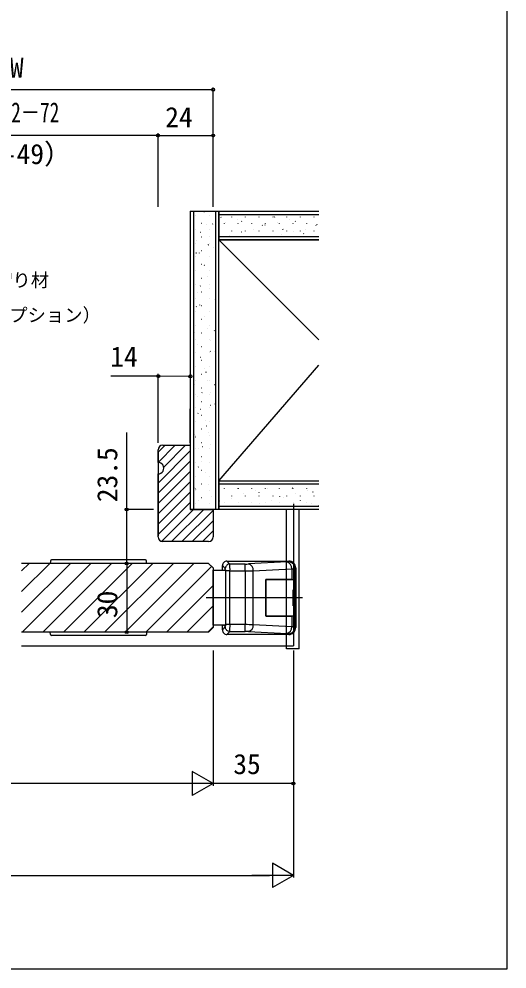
# Model space of a CAD drawing. Units: millimetres, scale not verified. Extents: x -525 to 525, y -784 to 780.
# Drawn here: x 312.3 to 525.1, y -783.5 to -369.4 of the extents above; entities that cross this region are included whole.
import ezdxf
from ezdxf.enums import TextEntityAlignment as Align

# ---------------------------------------------------------------- set-up
doc = ezdxf.new("R2010")
doc.units = ezdxf.units.MM
doc.header["$LTSCALE"] = 4
for name, color, linetype in [('0-4_YKK_12', 2, 'Continuous'), ('0-5_YKK_13', 4, 'Continuous'), ('0-7_YKK_D', 6, 'Continuous'), ('0-8_YKK_ZWAK', 7, 'Continuous'), ('0-9_YSS_K', 3, 'Continuous'), ('0-A_YSS_KE', 3, 'Continuous')]:
    doc.layers.add(name, color=color, linetype=linetype)
doc.styles.add('ＭＳ ゴシック', font='')
doc.styles.get('ＭＳ ゴシック').set_extended_font_data('MS Gothic')

msp = doc.modelspace()

# ---------------------------------------------------------------- linework, layer by layer
at = {"layer": '0-4_YKK_12'}
for p, q in [((431.998, -580.672), (431.998, -642.672)), ((394.998, -606.672), (313.492, -606.668)), ((313.492, -609.959), (316.782, -606.668)), ((313.492, -618.939), (325.762, -606.668)), ((313.492, -627.919), (334.743, -606.668)), ((313.723, -636.668), (343.723, -606.668)), ((322.703, -636.668), (352.703, -606.668)), ((331.683, -636.668), (361.683, -606.668)), ((340.664, -636.668), (370.664, -606.668)), ((349.644, -636.668), (379.644, -606.668)), ((358.624, -636.668), (388.624, -606.668)), ((367.604, -636.668), (396.401, -607.872)), ((394.998, -606.672), (396.998, -608.672)), ((396.998, -608.672), (396.998, -634.672)), ((376.585, -636.668), (396.998, -616.254)), ((385.565, -636.668), (396.998, -625.235)), ((395.002, -636.668), (313.492, -636.668)), ((394.608, -636.605), (396.936, -634.278)), ((394.998, -636.672), (396.998, -634.672)), ((313.492, -642.672), (431.998, -642.672))]:
    msp.add_line(p, q, dxfattribs=at)
at = {"layer": '0-5_YKK_13'}
for p, q in [((428.998, -643.872), (428.998, -583.172)), ((434.498, -643.872), (434.498, -583.172)), ((326.061, -605.641), (325.998, -606.672)), ((367.436, -605.172), (326.56, -605.172)), ((367.998, -606.672), (367.935, -605.641)), ((400.998, -607.669), (402.29, -608.961)), ((400.998, -609.672), (400.998, -607.669)), ((404.288, -606.964), (402.995, -605.672)), ((402.995, -605.672), (430.002, -605.672)), ((410.927, -606.964), (404.288, -606.964)), ((410.927, -609.96), (410.927, -606.964)), ((429.105, -606.055), (412.341, -606.933)), ((430.002, -605.672), (429.688, -605.986)), ((432.684, -608.982), (432.998, -608.668)), ((432.998, -608.668), (432.998, -634.676)), ((396.998, -609.672), (402.34, -609.672)), ((401.758, -609.422), (402.308, -609.422)), ((401.758, -609.672), (401.758, -609.422)), ((402.308, -609.422), (402.308, -633.922)), ((404.337, -609.96), (410.927, -609.96)), ((404.337, -633.384), (404.337, -609.96)), ((410.927, -609.96), (410.927, -633.384)), ((414.463, -609.929), (431.226, -609.051)), ((414.463, -633.414), (414.463, -609.929)), ((431.226, -609.051), (431.226, -613.672)), ((432.684, -634.362), (432.684, -608.982)), ((419.998, -613.672), (419.998, -629.672)), ((431.226, -613.672), (419.998, -613.672)), ((419.998, -613.772), (431.051, -613.772)), ((419.998, -629.572), (419.998, -613.772)), ((431.051, -613.772), (432.139, -613.772)), ((431.226, -613.672), (432.369, -613.672)), ((432.139, -618.172), (432.139, -613.772)), ((432.369, -629.672), (432.369, -613.672)), ((435.998, -621.672), (393.93, -621.672)), ((404.337, -633.384), (402.34, -633.384)), ((410.927, -633.384), (404.337, -633.384)), ((410.927, -636.38), (410.927, -633.384)), ((431.226, -634.293), (414.463, -633.414)), ((419.998, -629.572), (431.051, -629.572)), ((419.998, -629.672), (431.226, -629.672)), ((431.051, -629.572), (432.139, -629.572)), ((431.226, -629.672), (431.226, -634.293)), ((432.369, -629.672), (431.226, -629.672)), ((326.061, -637.702), (325.998, -636.672)), ((367.998, -636.672), (367.935, -637.702)), ((400.998, -635.674), (400.998, -633.672)), ((402.29, -634.382), (400.998, -635.674)), ((402.995, -637.672), (404.288, -636.38)), ((430.002, -637.672), (402.995, -637.672)), ((404.288, -636.38), (410.927, -636.38)), ((412.341, -636.41), (429.105, -637.289)), ((429.688, -637.357), (430.002, -637.672)), ((432.998, -634.676), (432.684, -634.362)), ((367.436, -638.172), (326.56, -638.172)), ((434.498, -643.872), (428.998, -643.872))]:
    msp.add_line(p, q, dxfattribs=at)
for points in [[(404.288, -606.964), (403.941, -606.995), (403.606, -607.086), (403.291, -607.233), (403.006, -607.433), (402.76, -607.679), (402.56, -607.964), (402.412, -608.279), (402.322, -608.615), (402.29, -608.961)], [(432.684, -608.982), (432.652, -608.556), (432.561, -608.139), (432.411, -607.739), (432.205, -607.365), (431.949, -607.023), (431.647, -606.721), (431.305, -606.465), (430.93, -606.259), (430.531, -606.109), (430.114, -606.018), (429.688, -605.986)], [(402.34, -633.672), (396.998, -633.672), (396.998, -609.672)], [(404.337, -609.96), (402.34, -609.96), (402.34, -633.384)], [(431.914, -625.172), (431.914, -618.172), (432.139, -618.172)], [(432.139, -629.572), (432.139, -625.172), (431.914, -625.172)], [(402.308, -633.922), (401.758, -633.922), (401.758, -633.672)], [(404.288, -636.38), (403.941, -636.348), (403.606, -636.258), (403.291, -636.11), (403.006, -635.91), (402.76, -635.664), (402.56, -635.379), (402.412, -635.064), (402.322, -634.728), (402.29, -634.382)], [(429.688, -637.357), (430.114, -637.326), (430.531, -637.234), (430.93, -637.084), (431.305, -636.879), (431.647, -636.623), (431.949, -636.321), (432.205, -635.979), (432.411, -635.604), (432.561, -635.204), (432.652, -634.787), (432.684, -634.362)]]:
    msp.add_lwpolyline(points, dxfattribs=at)
for centre, radius, start, end in [((326.56, -605.672), 0.5, 90, 176.5), ((367.436, -605.672), 0.5, 3.5, 90), ((402.994, -607.668), 1.996, 89.96796, 180.03204), ((360.156, -609.194), 44.187, 359.00679, 2.8927), ((411.01, -578.186), 28.778, 269.83529, 272.65187), ((411.721, -609.621), 2.759, 353.59226, 77.01062), ((429.151, -603.934), 2.121, 268.75981, 284.66696), ((428.485, -608.743), 2.759, 353.59226, 77.01062), ((430.004, -608.666), 2.994, 359.96782, 90.03218), ((396.92, -609.729), 5.425, 357.55934, 8.13497), ((411.173, -434.722), 175.238, 269.91948, 271.07552), ((431.436, -597.996), 11.057, 268.9121, 276.47934), ((396.92, -633.615), 5.425, 351.86503, 2.44066), ((351.58, -634.007), 52.761, 357.42312, 0.67739), ((411.098, -817.354), 183.971, 88.95192, 90.05308), ((411.615, -633.647), 2.857, 284.72115, 4.67597), ((326.56, -637.672), 0.5, 183.5, 270), ((367.436, -637.672), 0.5, 270, 356.5), ((402.994, -635.676), 1.996, 179.96796, 270.03204), ((411.01, -665.158), 28.778, 87.34813, 90.16471), ((428.379, -634.526), 2.857, 284.72115, 4.67597), ((429.151, -639.41), 2.121, 75.33304, 91.24019), ((430.004, -634.678), 2.994, 269.96782, 0.03218), ((431.259, -649.119), 14.826, 84.48355, 90.12502)]:
    msp.add_arc(centre, radius, start, end, dxfattribs=at)
at = {"layer": '0-7_YKK_D'}
for p, q in [((396.998, -400.172), (226.985, -400.172)), ((396.998, -451.172), (396.998, -399.172)), ((372.998, -420.172), (250.985, -420.172)), ((372.998, -451.172), (372.998, -419.172)), ((372.998, -451.172), (372.998, -419.172)), ((372.998, -420.172), (396.998, -420.172)), ((396.998, -451.172), (396.998, -419.172)), ((373.001, -554.137), (373.074, -524.096)), ((387.001, -554.172), (387.074, -524.131)), ((370.998, -583.172), (358.343, -583.172)), ((370.998, -606.668), (358.343, -606.668)), ((370.998, -606.668), (358.343, -606.668)), ((359.343, -606.668), (359.343, -636.668)), ((370.998, -636.668), (358.343, -636.668)), ((396.998, -644.672), (396.997, -703.675)), ((396.998, -644.672), (396.998, -703.674)), ((431.998, -644.672), (431.998, -703.674)), ((431.998, -644.672), (431.998, -743.672)), ((396.997, -702.675), (387.903, -697.425)), ((387.903, -697.425), (387.903, -707.925)), ((386.497, -702.675), (237.483, -702.672)), ((396.997, -702.675), (378.81, -702.675)), ((396.997, -702.675), (387.903, -707.925)), ((431.998, -702.674), (396.998, -702.674)), ((431.998, -742.672), (422.905, -737.422)), ((422.905, -737.422), (422.905, -747.922)), ((56.472, -742.672), (421.498, -742.672)), ((431.998, -742.672), (413.812, -742.672)), ((431.998, -742.672), (422.905, -747.922))]:
    msp.add_line(p, q, dxfattribs=at)
for points in [[(387.072, -525.131), (373.072, -525.096), (352.454, -525.046)], [(359.343, -606.668), (359.343, -583.172), (359.343, -549.667)]]:
    msp.add_lwpolyline(points, dxfattribs=at)
for centre in [(396.998, -400.172), (372.998, -420.172), (372.998, -420.172), (396.998, -420.172), (373.072, -525.096), (387.072, -525.131), (359.343, -583.172), (359.343, -606.668), (359.343, -606.668), (359.343, -636.668), (431.998, -702.674)]:
    msp.add_circle(centre, 0.637, dxfattribs=at)
at = {"layer": '0-8_YKK_ZWAK'}
msp.add_lwpolyline([(-524.9, -783.5), (525.1, -783.5), (525.1, 746.5)], dxfattribs=at)
at = {"layer": '0-9_YSS_K'}
for p, q in [((388.498, -583.172), (388.498, -453.172)), ((389.11, -455.124), (389.21, -455.124)), ((392.882, -453.683), (392.901, -453.676)), ((393.037, -453.325), (393.204, -453.215)), ((395.19, -455.124), (395.29, -455.124)), ((397.998, -453.172), (397.998, -583.172)), ((399.498, -453.172), (399.498, -465.672)), ((399.498, -582.672), (399.498, -453.672)), ((442.998, -454.672), (399.498, -454.672)), ((412.475, -454.88), (412.468, -454.861)), ((435.148, -454.727), (435.141, -454.708)), ((391.96, -458.354), (392.06, -458.354)), ((394.174, -458.907), (394.193, -458.901)), ((396.647, -458.772), (396.814, -458.661)), ((400.459, -455.906), (400.348, -455.74)), ((401.93, -458.584), (401.93, -458.484)), ((402.226, -458.03), (402.22, -458.011)), ((405.16, -455.734), (405.16, -455.634)), ((407.484, -456.832), (407.477, -456.813)), ((407.91, -458.584), (407.91, -458.484)), ((409.465, -457.675), (409.355, -457.509)), ((411.14, -455.734), (411.14, -455.634)), ((413.89, -458.584), (413.89, -458.484)), ((417.12, -455.734), (417.12, -455.634)), ((418.471, -459.444), (418.361, -459.277)), ((419.675, -459.169), (419.669, -459.15)), ((419.87, -458.584), (419.87, -458.484)), ((423.1, -455.734), (423.1, -455.634)), ((423.918, -455.835), (423.807, -455.668)), ((424.9, -457.877), (424.893, -457.858)), ((425.85, -458.584), (425.85, -458.484)), ((429.08, -455.734), (429.08, -455.634)), ((430.157, -456.679), (430.151, -456.66)), ((431.83, -458.584), (431.83, -458.484)), ((432.924, -457.603), (432.814, -457.437)), ((435.06, -455.734), (435.06, -455.634)), ((437.81, -458.584), (437.81, -458.484)), ((441.04, -455.734), (441.04, -455.634)), ((441.931, -459.372), (441.82, -459.206)), ((442.349, -459.015), (442.342, -458.996)), ((388.593, -460.884), (388.612, -460.877)), ((389.11, -461.104), (389.21, -461.104)), ((391.268, -462.332), (391.435, -462.221)), ((395.19, -461.104), (395.29, -461.104)), ((404.202, -463.61), (404.196, -463.591)), ((405.16, -461.814), (405.16, -461.714)), ((409.427, -462.318), (409.42, -462.299)), ((411.14, -461.814), (411.14, -461.714)), ((414.685, -461.12), (414.678, -461.102)), ((417.12, -461.814), (417.12, -461.714)), ((423.1, -461.814), (423.1, -461.714)), ((426.876, -463.457), (426.869, -463.438)), ((427.478, -461.213), (427.367, -461.046)), ((429.08, -461.814), (429.08, -461.714)), ((432.1, -462.165), (432.094, -462.146)), ((435.06, -461.814), (435.06, -461.714)), ((436.484, -462.982), (436.374, -462.815)), ((437.358, -460.967), (437.351, -460.948)), ((441.04, -461.814), (441.04, -461.714)), ((389.11, -467.084), (389.21, -467.084)), ((389.885, -466.108), (389.904, -466.101)), ((391.96, -464.334), (392.06, -464.334)), ((394.878, -467.778), (395.045, -467.668)), ((395.19, -467.084), (395.29, -467.084)), ((395.372, -464.165), (395.39, -464.158)), ((399.498, -464.172), (442.998, -464.172)), ((442.998, -465.672), (399.498, -465.672)), ((399.498, -465.672), (442.998, -509.172)), ((389.499, -471.338), (389.666, -471.228)), ((391.083, -471.366), (391.102, -471.359)), ((391.96, -470.314), (392.06, -470.314)), ((397.323, -469.156), (397.342, -469.149)), ((389.11, -473.064), (389.21, -473.064)), ((395.19, -473.064), (395.29, -473.064)), ((389.11, -479.044), (389.21, -479.044)), ((391.96, -476.294), (392.06, -476.294)), ((393.035, -476.356), (393.054, -476.35)), ((393.109, -476.784), (393.276, -476.674)), ((395.19, -479.044), (395.29, -479.044)), ((388.747, -483.557), (388.766, -483.55)), ((391.96, -482.274), (392.06, -482.274)), ((394.327, -481.581), (394.346, -481.574)), ((389.11, -485.024), (389.21, -485.024)), ((391.34, -485.791), (391.507, -485.68)), ((391.96, -488.254), (392.06, -488.254)), ((395.19, -485.024), (395.29, -485.024)), ((395.525, -486.838), (395.544, -486.832)), ((389.11, -491.004), (389.21, -491.004)), ((390.039, -488.781), (390.058, -488.775)), ((395.19, -491.004), (395.29, -491.004)), ((397.477, -491.829), (397.496, -491.823)), ((389.571, -494.797), (389.738, -494.687)), ((391.237, -494.039), (391.255, -494.032)), ((391.96, -494.234), (392.06, -494.234)), ((389.11, -496.984), (389.21, -496.984)), ((391.96, -500.214), (392.06, -500.214)), ((393.188, -499.03), (393.207, -499.023)), ((395.19, -496.984), (395.29, -496.984)), ((389.11, -502.964), (389.21, -502.964)), ((394.48, -504.254), (394.499, -504.247)), ((395.19, -502.964), (395.29, -502.964)), ((397.408, -505.281), (397.575, -505.171)), ((388.9, -506.23), (388.919, -506.224)), ((389.11, -508.944), (389.21, -508.944)), ((391.96, -506.194), (392.06, -506.194)), ((395.19, -508.944), (395.29, -508.944)), ((390.192, -511.455), (390.211, -511.448)), ((391.96, -512.174), (392.06, -512.174)), ((395.678, -509.512), (395.697, -509.505)), ((389.11, -514.924), (389.21, -514.924)), ((391.39, -516.712), (391.409, -516.706)), ((395.19, -514.924), (395.29, -514.924)), ((395.639, -514.288), (395.806, -514.177)), ((397.63, -514.503), (397.649, -514.496)), ((389.11, -520.904), (389.21, -520.904)), ((391.96, -518.154), (392.06, -518.154)), ((393.342, -521.703), (393.361, -521.696)), ((395.19, -520.904), (395.29, -520.904)), ((399.498, -570.672), (442.998, -520.196)), ((391.96, -524.134), (392.06, -524.134)), ((393.87, -523.294), (394.037, -523.184)), ((389.053, -528.904), (389.072, -528.897)), ((389.11, -526.884), (389.21, -526.884)), ((394.634, -526.927), (394.653, -526.921)), ((395.19, -526.884), (395.29, -526.884)), ((397.48, -528.741), (397.647, -528.63)), ((389.11, -532.864), (389.21, -532.864)), ((390.345, -534.128), (390.364, -534.121)), ((391.96, -530.114), (392.06, -530.114)), ((392.101, -532.301), (392.268, -532.19)), ((395.19, -532.864), (395.29, -532.864)), ((395.832, -532.185), (395.85, -532.178)), ((391.96, -536.094), (392.06, -536.094)), ((395.711, -537.747), (395.878, -537.637)), ((397.783, -537.176), (397.802, -537.169)), ((389.11, -538.844), (389.21, -538.844)), ((390.332, -541.307), (390.499, -541.197)), ((391.543, -539.386), (391.562, -539.379)), ((391.96, -542.074), (392.06, -542.074)), ((395.19, -538.844), (395.29, -538.844)), ((389.11, -544.824), (389.21, -544.824)), ((393.495, -544.376), (393.514, -544.37)), ((393.942, -546.753), (394.109, -546.643)), ((395.19, -544.824), (395.29, -544.824)), ((388.563, -550.313), (388.73, -550.203)), ((389.11, -550.804), (389.21, -550.804)), ((391.96, -548.054), (392.06, -548.054)), ((394.787, -549.601), (394.806, -549.594)), ((395.19, -550.804), (395.29, -550.804)), ((389.207, -551.577), (389.225, -551.57)), ((391.96, -554.034), (392.06, -554.034)), ((395.985, -554.858), (396.004, -554.852)), ((372.998, -558.174), (376, -555.172)), ((372.998, -562.664), (380.49, -555.172)), ((372.998, -571.644), (386.998, -557.644)), ((372.998, -557.672), (372.998, -594.672)), ((375.453, -564.699), (384.98, -555.172)), ((389.11, -556.784), (389.21, -556.784)), ((390.499, -556.801), (390.518, -556.795)), ((392.173, -555.76), (392.34, -555.649)), ((395.19, -556.784), (395.29, -556.784)), ((372.998, -576.134), (386.998, -562.134)), ((389.11, -562.764), (389.21, -562.764)), ((391.696, -562.059), (391.715, -562.052)), ((391.96, -560.014), (392.06, -560.014)), ((395.19, -562.764), (395.29, -562.764)), ((397.937, -559.849), (397.956, -559.843)), ((372.998, -580.624), (386.998, -566.624)), ((390.404, -564.766), (390.571, -564.656)), ((391.96, -565.994), (392.06, -565.994)), ((393.648, -567.05), (393.667, -567.043)), ((372.998, -585.115), (386.998, -571.115)), ((389.11, -568.744), (389.21, -568.744)), ((395.19, -568.744), (395.29, -568.744)), ((399.498, -570.672), (442.998, -570.672)), ((399.498, -570.672), (399.498, -583.172)), ((372.998, -589.605), (386.998, -575.605)), ((388.635, -573.773), (388.802, -573.662)), ((389.11, -574.724), (389.21, -574.724)), ((389.36, -574.25), (389.379, -574.244)), ((391.96, -571.974), (392.06, -571.974)), ((394.94, -572.274), (394.959, -572.267)), ((395.19, -574.724), (395.29, -574.724)), ((442.998, -572.172), (399.498, -572.172)), ((401.93, -574.104), (401.93, -574.004)), ((407.91, -574.104), (407.91, -574.004)), ((408.108, -574.009), (407.998, -573.842)), ((413.89, -574.104), (413.89, -574.004)), ((415.253, -575.043), (415.247, -575.024)), ((417.115, -575.778), (417.004, -575.611)), ((419.87, -574.104), (419.87, -574.004)), ((420.511, -573.845), (420.504, -573.826)), ((425.85, -574.104), (425.85, -574.004)), ((431.567, -573.937), (431.457, -573.77)), ((431.83, -574.104), (431.83, -574.004)), ((437.81, -574.104), (437.81, -574.004)), ((437.927, -574.89), (437.92, -574.871)), ((440.574, -575.706), (440.464, -575.539)), ((390.652, -579.475), (390.671, -579.468)), ((391.96, -577.954), (392.06, -577.954)), ((396.138, -577.532), (396.157, -577.525)), ((399.781, -579.485), (399.774, -579.466)), ((405.038, -578.287), (405.032, -578.268)), ((405.16, -577.334), (405.16, -577.234)), ((410.029, -576.335), (410.022, -576.316)), ((411.14, -577.334), (411.14, -577.234)), ((417.12, -577.334), (417.12, -577.234)), ((422.454, -579.331), (422.447, -579.313)), ((423.1, -577.334), (423.1, -577.234)), ((426.121, -577.547), (426.011, -577.38)), ((427.712, -578.134), (427.705, -578.115)), ((429.08, -577.334), (429.08, -577.234)), ((432.702, -576.182), (432.696, -576.163)), ((435.127, -579.315), (435.017, -579.149)), ((435.06, -577.334), (435.06, -577.234)), ((441.04, -577.334), (441.04, -577.234)), ((372.998, -594.095), (386.998, -580.095)), ((374.48, -597.103), (388.411, -583.172)), ((378.901, -597.172), (392.901, -583.172)), ((383.392, -597.172), (396.998, -583.565)), ((389.11, -580.704), (389.21, -580.704)), ((395.19, -580.704), (395.29, -580.704)), ((401.93, -580.184), (401.93, -580.084)), ((407.91, -580.184), (407.91, -580.084)), ((413.89, -580.184), (413.89, -580.084)), ((417.23, -580.623), (417.223, -580.605)), ((419.87, -580.184), (419.87, -580.084)), ((425.85, -580.184), (425.85, -580.084)), ((431.83, -580.184), (431.83, -580.084)), ((437.81, -580.184), (437.81, -580.084)), ((439.903, -580.47), (439.896, -580.451)), ((442.998, -581.672), (442.798, -581.672)), ((387.882, -597.172), (396.998, -588.055)), ((392.372, -597.172), (396.998, -592.545))]:
    msp.add_line(p, q, dxfattribs=at)
msp.add_lwpolyline([(399.498, -581.672), (442.998, -581.672), (442.798, -581.672)], dxfattribs=at)
at = {"layer": '0-A_YSS_KE'}
for p, q in [((386.998, -453.172), (442.998, -453.172)), ((386.998, -453.172), (386.998, -583.172)), ((399.498, -583.172), (399.498, -453.172)), ((399.498, -465.672), (442.998, -465.672)), ((442.998, -465.672), (399.498, -465.672)), ((372.998, -562.672), (372.998, -557.172)), ((374.998, -555.172), (386.998, -555.172)), ((372.998, -595.172), (372.998, -567.672)), ((399.498, -570.672), (442.998, -570.672)), ((399.498, -570.672), (442.998, -570.672)), ((442.998, -583.172), (386.998, -583.172)), ((394.998, -597.172), (374.998, -597.172)), ((396.998, -621.672), (395.998, -621.672))]:
    msp.add_line(p, q, dxfattribs=at)
msp.add_lwpolyline([(386.998, -555.172), (386.998, -583.172), (396.998, -583.172), (396.998, -595.172)], dxfattribs=at)
for centre, radius, start, end in [((374.998, -557.172), 2, 90.00001, 179.99999), ((372.998, -565.172), 2.5, 269.99999, 90.00001), ((374.998, -595.172), 2, 180.00001, 269.99999), ((394.998, -595.172), 2, 270.00001, 359.99999)]:
    msp.add_arc(centre, radius, start, end, dxfattribs=at)

# ---------------------------------------------------------------- texts
at = {"layer": '0-7_YKK_D', "style": 'ＭＳ ゴシック'}
for s, height, p in [('枠W', 8.798, (296.378, -397.604)), ('24', 8.798, (376.1, -419.172)), ('（＝DW-49）', 8.798, (269.344, -435.24)), ('見切り材', 5.865, (293.483, -487.878)), ('（オプション）', 5.865, (292.074, -503.121)), ('35', 8.798, (405.771, -701.174))]:
    msp.add_text(s, height=height, dxfattribs=at).set_placement(p, align=Align.BOTTOM_LEFT)
at = {"layer": '0-7_YKK_D', "style": 'ＭＳ ゴシック', "width": 0.7}
msp.add_text('有効開口＝W/2－72', height=8.798, dxfattribs=at).set_placement((258.561, -417.104), align=Align.BOTTOM_LEFT)
at = {"layer": '0-7_YKK_D', "style": 'ＭＳ ゴシック'}
for s, rotation, p in [('14', 359.859, (352.117, -523.545)), ('23.5', 90, (357.843, -580.008)), ('30', 90, (357.843, -630.532))]:
    msp.add_text(s, height=8.798, rotation=rotation, dxfattribs=at).set_placement(p, align=Align.BOTTOM_LEFT)

doc.saveas('drawing.dxf')
